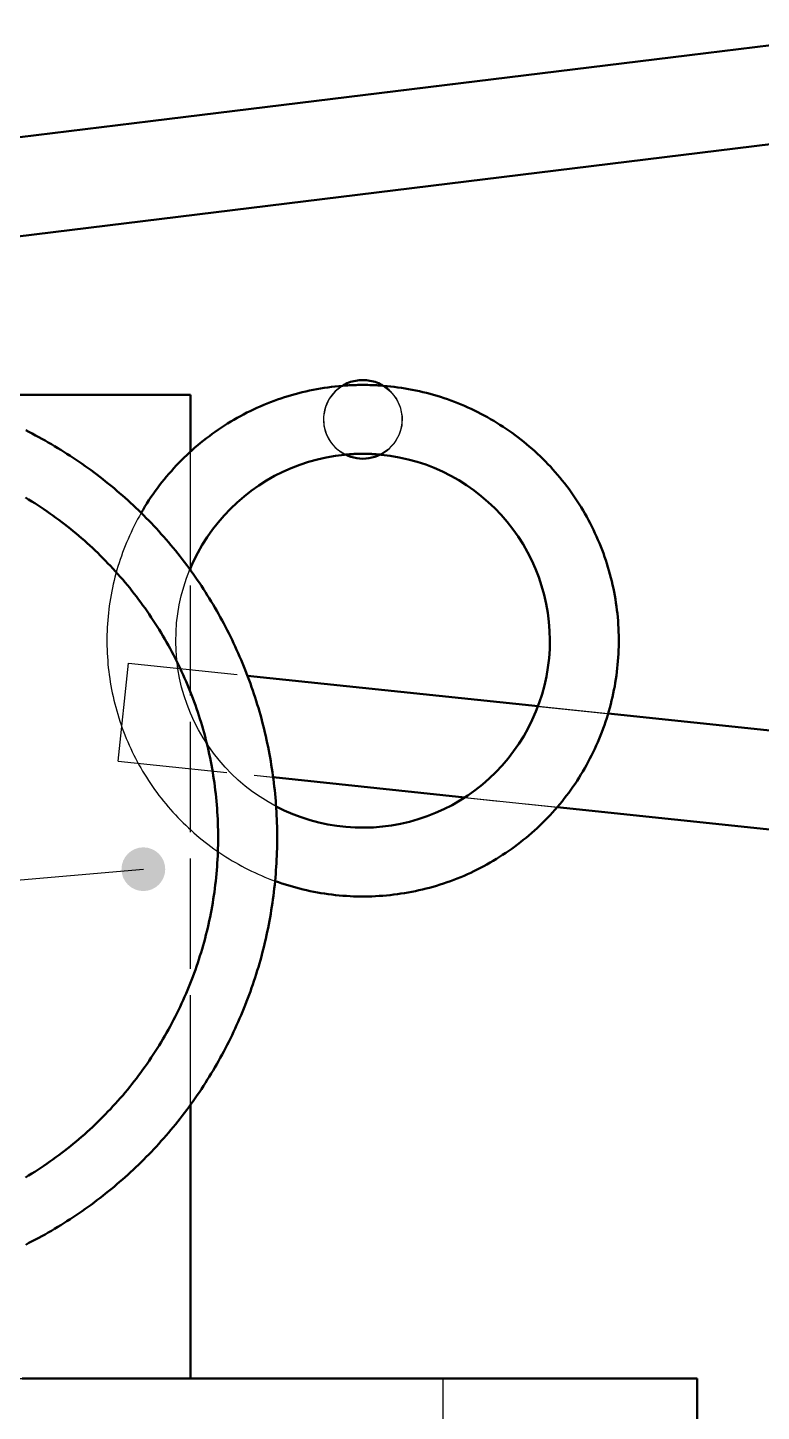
# Model space of a CAD drawing. Header units: millimetres. Extents: x 0 to 594, y 0 to 420.
# Drawn here: x 332.96 to 353.08, y 309.1 to 347.07 of the extents above; entities that cross this region are included whole.
import ezdxf

# ---------------------------------------------------------------- set-up
doc = ezdxf.new("R2010")
doc.units = ezdxf.units.MM
doc.linetypes.add('ISO02-TRAZOS', pattern=[3.75, 3, -0.75])
for name, color, linetype, lineweight in [('01-VISIBLE', 7, 'CONTINUOUS', 50), ('02-OCULTA', 4, 'ISO02-TRAZOS', 25), ('08-FINA', 5, 'CONTINUOUS', 25)]:
    doc.layers.add(name, color=color, linetype=linetype, lineweight=lineweight)

msp = doc.modelspace()

# ---------------------------------------------------------------- hatches: boundary and pattern name
at = {"layer": '08-FINA'}
h = msp.add_hatch(color=7, dxfattribs=at)
h.dxf.hatch_style = 1
edge = h.paths.add_edge_path()
edge.add_arc((336.134, 323.98), 0.6, 0, 360)

# ---------------------------------------------------------------- linework, layer by layer
at = {"layer": '01-VISIBLE'}
for points in [[(313.475, 341.705), (373.963, 349.132)], [(316.885, 339.403), (375.547, 346.606)], [(341.593, 337.248), (341.492, 337.239), (341.391, 337.229), (341.29, 337.217), (341.19, 337.204), (341.089, 337.189), (340.989, 337.173), (340.889, 337.155), (340.79, 337.136), (340.69, 337.116), (340.591, 337.094), (340.493, 337.071), (340.395, 337.046), (340.297, 337.02), (340.199, 336.992), (340.102, 336.963), (340.005, 336.933), (339.909, 336.901), (339.813, 336.868), (339.718, 336.834), (339.623, 336.798), (339.529, 336.761), (339.435, 336.722), (339.342, 336.682), (339.249, 336.641), (339.157, 336.598), (339.066, 336.554), (338.975, 336.509), (338.885, 336.463), (338.796, 336.415), (338.707, 336.366), (338.619, 336.315), (338.532, 336.263), (338.445, 336.211), (338.36, 336.156), (338.275, 336.101), (338.191, 336.044), (338.108, 335.987), (338.025, 335.927), (337.944, 335.867), (337.863, 335.806), (337.783, 335.743), (337.704, 335.68), (337.626, 335.615), (337.549, 335.549), (337.473, 335.482), (337.398, 335.414), (337.324, 335.345), (337.251, 335.274), (337.179, 335.203), (337.108, 335.131), (337.038, 335.057), (336.969, 334.983), (336.902, 334.907), (336.835, 334.831), (336.769, 334.754), (336.705, 334.676), (336.641, 334.597), (336.579, 334.516), (336.518, 334.436), (336.458, 334.354), (336.4, 334.271), (336.342, 334.188), (336.286, 334.103), (336.231, 334.018), (336.177, 333.932), (336.125, 333.845), (336.073, 333.758)], [(339.747, 323.656), (339.841, 323.622), (339.936, 323.59), (340.031, 323.559), (340.127, 323.529), (340.223, 323.501), (340.32, 323.474), (340.417, 323.449), (340.514, 323.424), (340.612, 323.402), (340.71, 323.38), (340.808, 323.36), (340.906, 323.342), (341.005, 323.325), (341.104, 323.309), (341.203, 323.295), (341.302, 323.282), (341.402, 323.271), (341.502, 323.261), (341.602, 323.252), (341.702, 323.245), (341.802, 323.239), (341.902, 323.235), (342.002, 323.232), (342.102, 323.23), (342.202, 323.23), (342.302, 323.232), (342.403, 323.235), (342.503, 323.239), (342.603, 323.245), (342.703, 323.252), (342.803, 323.26), (342.902, 323.27), (343.002, 323.282), (343.101, 323.294), (343.2, 323.309), (343.299, 323.324), (343.398, 323.341), (343.497, 323.36), (343.595, 323.38), (343.693, 323.401), (343.79, 323.423), (343.888, 323.448), (343.985, 323.473), (344.081, 323.5), (344.177, 323.528), (344.273, 323.558), (344.368, 323.588), (344.463, 323.621), (344.558, 323.654), (344.651, 323.689), (344.745, 323.726), (344.838, 323.763), (344.93, 323.802), (345.022, 323.843), (345.113, 323.884), (345.203, 323.927), (345.293, 323.971), (345.383, 324.017), (345.471, 324.063), (345.559, 324.111), (345.647, 324.161), (345.733, 324.211), (345.819, 324.263), (345.904, 324.316), (345.988, 324.37), (346.072, 324.425), (346.155, 324.482), (346.237, 324.539), (346.318, 324.598), (346.398, 324.658), (346.477, 324.719), (346.556, 324.782), (346.633, 324.845), (346.71, 324.909), (346.786, 324.975), (346.861, 325.042), (346.935, 325.109), (347.008, 325.178), (347.079, 325.248), (347.15, 325.319), (347.22, 325.391), (347.289, 325.463), (347.357, 325.537), (347.424, 325.612), (347.489, 325.688), (347.554, 325.764), (347.617, 325.842), (347.68, 325.92), (347.741, 325.999), (347.801, 326.08), (347.86, 326.161), (347.918, 326.243), (347.974, 326.325), (348.03, 326.409), (348.084, 326.493), (348.137, 326.578), (348.189, 326.664), (348.239, 326.75), (348.289, 326.837), (348.337, 326.925), (348.384, 327.014), (348.429, 327.103), (348.474, 327.193), (348.517, 327.284), (348.558, 327.375), (348.599, 327.466), (348.638, 327.559), (348.675, 327.652), (348.712, 327.745), (348.747, 327.839), (348.781, 327.933), (348.813, 328.028), (348.844, 328.123), (348.874, 328.219), (348.902, 328.315), (348.929, 328.412), (348.955, 328.508), (348.979, 328.606), (349.002, 328.703), (349.023, 328.801), (349.043, 328.899), (349.062, 328.998), (349.079, 329.097), (349.094, 329.195), (349.109, 329.295), (349.122, 329.394), (349.133, 329.494), (349.143, 329.593), (349.152, 329.693), (349.159, 329.793), (349.165, 329.893), (349.169, 329.993), (349.172, 330.093), (349.174, 330.194), (349.174, 330.294), (349.173, 330.394), (349.17, 330.494), (349.166, 330.594), (349.16, 330.694), (349.153, 330.794), (349.145, 330.894), (349.135, 330.994), (349.123, 331.093), (349.111, 331.193), (349.096, 331.292), (349.081, 331.391), (349.064, 331.49), (349.045, 331.588), (349.026, 331.686), (349.004, 331.784), (348.982, 331.882), (348.958, 331.979), (348.933, 332.076), (348.906, 332.173), (348.878, 332.269), (348.848, 332.365), (348.817, 332.46), (348.785, 332.555), (348.751, 332.649), (348.717, 332.743), (348.68, 332.837), (348.643, 332.929), (348.604, 333.022), (348.564, 333.114), (348.522, 333.205), (348.479, 333.295), (348.435, 333.385), (348.39, 333.475), (348.343, 333.563), (348.295, 333.651), (348.246, 333.739), (348.196, 333.825), (348.144, 333.911), (348.091, 333.996), (348.037, 334.081), (347.982, 334.164), (347.925, 334.247), (347.868, 334.329), (347.809, 334.41), (347.749, 334.49), (347.688, 334.57), (347.626, 334.648), (347.562, 334.726), (347.498, 334.803), (347.432, 334.879), (347.366, 334.953), (347.298, 335.027), (347.229, 335.1), (347.16, 335.172), (347.089, 335.243), (347.017, 335.313), (346.944, 335.382), (346.871, 335.45), (346.796, 335.517), (346.72, 335.582), (346.644, 335.647), (346.566, 335.71), (346.488, 335.773), (346.408, 335.834), (346.328, 335.894), (346.247, 335.953), (346.165, 336.011), (346.083, 336.068), (345.999, 336.123), (345.915, 336.178), (345.83, 336.231), (345.744, 336.283), (345.658, 336.333), (345.571, 336.383), (345.483, 336.431), (345.394, 336.478), (345.305, 336.523), (345.215, 336.568), (345.125, 336.611), (345.034, 336.652), (344.942, 336.693), (344.85, 336.732), (344.757, 336.77), (344.664, 336.806), (344.57, 336.841), (344.476, 336.875), (344.381, 336.908), (344.285, 336.939), (344.19, 336.969), (344.094, 336.997), (343.997, 337.024), (343.9, 337.05), (343.803, 337.074), (343.705, 337.097), (343.608, 337.118), (343.509, 337.138), (343.411, 337.157), (343.312, 337.174), (343.213, 337.19), (343.114, 337.204), (343.015, 337.217), (342.915, 337.229), (342.816, 337.239), (342.716, 337.248)], [(342.154, 337.405), (342.105, 337.404), (342.056, 337.401), (342.007, 337.395), (341.958, 337.387), (341.91, 337.377), (341.863, 337.365), (341.815, 337.351), (341.769, 337.334), (341.724, 337.316), (341.679, 337.295), (341.635, 337.272), (341.593, 337.248)], [(342.154, 337.27), (342.107, 337.27), (342.06, 337.27), (342.014, 337.269), (341.967, 337.268), (341.92, 337.266), (341.873, 337.265), (341.826, 337.263), (341.78, 337.26), (341.733, 337.258), (341.686, 337.255), (341.639, 337.251), (341.593, 337.248)], [(342.716, 337.248), (342.673, 337.272), (342.629, 337.295), (342.585, 337.316), (342.539, 337.334), (342.493, 337.351), (342.446, 337.365), (342.398, 337.377), (342.35, 337.387), (342.301, 337.395), (342.252, 337.401), (342.203, 337.404), (342.154, 337.405)], [(342.716, 337.248), (342.669, 337.251), (342.622, 337.255), (342.576, 337.258), (342.529, 337.26), (342.482, 337.263), (342.435, 337.265), (342.388, 337.266), (342.342, 337.268), (342.295, 337.269), (342.248, 337.27), (342.201, 337.27), (342.154, 337.27)], [(330.241, 337), (334.729, 337)], [(337.429, 337), (337.159, 337), (336.889, 337), (336.619, 337), (336.349, 337), (336.079, 337), (335.809, 337), (335.539, 337), (335.269, 337), (334.999, 337), (334.729, 337)], [(337.429, 335.442), (337.429, 337)], [(332.908, 313.676), (332.997, 313.722), (333.086, 313.768), (333.175, 313.814), (333.263, 313.862), (333.351, 313.91), (333.438, 313.959), (333.525, 314.008), (333.612, 314.058), (333.698, 314.109), (333.784, 314.161), (333.87, 314.213), (333.955, 314.266), (334.039, 314.32), (334.123, 314.374), (334.207, 314.429), (334.29, 314.485), (334.373, 314.541), (334.456, 314.598), (334.538, 314.656), (334.619, 314.714), (334.7, 314.773), (334.781, 314.832), (334.861, 314.893), (334.94, 314.954), (335.019, 315.015), (335.098, 315.077), (335.176, 315.14), (335.253, 315.203), (335.33, 315.267), (335.407, 315.332), (335.483, 315.397), (335.559, 315.463), (335.633, 315.53), (335.708, 315.597), (335.782, 315.664), (335.855, 315.733), (335.928, 315.801), (336, 315.871), (336.072, 315.941), (336.143, 316.011), (336.214, 316.082), (336.284, 316.154), (336.353, 316.226), (336.422, 316.299), (336.49, 316.373), (336.558, 316.446), (336.625, 316.521), (336.691, 316.596), (336.757, 316.671), (336.822, 316.747), (336.887, 316.824), (336.951, 316.901), (337.014, 316.978), (337.077, 317.057), (337.139, 317.135), (337.201, 317.214), (337.262, 317.294), (337.322, 317.374), (337.381, 317.454), (337.44, 317.535), (337.499, 317.617), (337.556, 317.699), (337.613, 317.781), (337.67, 317.864), (337.725, 317.947), (337.78, 318.031), (337.835, 318.115), (337.888, 318.2), (337.941, 318.285), (337.993, 318.37), (338.045, 318.456), (338.096, 318.542), (338.146, 318.629), (338.196, 318.716), (338.244, 318.804), (338.293, 318.892), (338.34, 318.98), (338.387, 319.068), (338.433, 319.157), (338.478, 319.247), (338.522, 319.337), (338.566, 319.427), (338.609, 319.517), (338.652, 319.608), (338.693, 319.699), (338.734, 319.79), (338.775, 319.882), (338.814, 319.974), (338.853, 320.067), (338.891, 320.159), (338.928, 320.252), (338.964, 320.346), (339, 320.439), (339.035, 320.533), (339.069, 320.627), (339.103, 320.722), (339.135, 320.816), (339.167, 320.911), (339.199, 321.007), (339.229, 321.102), (339.259, 321.198), (339.288, 321.294), (339.316, 321.39), (339.343, 321.486), (339.37, 321.583), (339.395, 321.679), (339.42, 321.776), (339.445, 321.874), (339.468, 321.971), (339.491, 322.069), (339.513, 322.166), (339.534, 322.264), (339.554, 322.362), (339.574, 322.461), (339.592, 322.559), (339.61, 322.658), (339.628, 322.756), (339.644, 322.855), (339.66, 322.954), (339.674, 323.053), (339.688, 323.152), (339.702, 323.252), (339.714, 323.351), (339.726, 323.451), (339.736, 323.55), (339.746, 323.65), (339.756, 323.75), (339.764, 323.849), (339.772, 323.949), (339.778, 324.049), (339.785, 324.149), (339.79, 324.249), (339.794, 324.349), (339.798, 324.45), (339.801, 324.55), (339.803, 324.65), (339.804, 324.75), (339.804, 324.85), (339.804, 324.95), (339.803, 325.051), (339.801, 325.151), (339.798, 325.251), (339.794, 325.351), (339.79, 325.451), (339.785, 325.551), (339.778, 325.651), (339.772, 325.751), (339.764, 325.851), (339.756, 325.951), (339.746, 326.05), (339.736, 326.15), (339.726, 326.25), (339.714, 326.349), (339.702, 326.449), (339.688, 326.548), (339.674, 326.647), (339.66, 326.746), (339.644, 326.845), (339.628, 326.944), (339.61, 327.043), (339.592, 327.141), (339.574, 327.24), (339.554, 327.338), (339.534, 327.436), (339.513, 327.534), (339.491, 327.632), (339.468, 327.729), (339.445, 327.827), (339.42, 327.924), (339.395, 328.021), (339.37, 328.118), (339.343, 328.214), (339.316, 328.311), (339.288, 328.407), (339.259, 328.503), (339.229, 328.598), (339.199, 328.694), (339.167, 328.789), (339.135, 328.884), (339.103, 328.979), (339.069, 329.073), (339.035, 329.167), (339, 329.261), (338.964, 329.355), (338.928, 329.448), (338.891, 329.541), (338.853, 329.634), (338.814, 329.726), (338.775, 329.818), (338.734, 329.91), (338.693, 330.001), (338.652, 330.093), (338.609, 330.183), (338.566, 330.274), (338.522, 330.364), (338.478, 330.454), (338.433, 330.543), (338.387, 330.632), (338.34, 330.721), (338.293, 330.809), (338.244, 330.897), (338.196, 330.984), (338.146, 331.071), (338.096, 331.158), (338.045, 331.244), (337.993, 331.33), (337.941, 331.416), (337.888, 331.501), (337.835, 331.585), (337.78, 331.669), (337.725, 331.753), (337.67, 331.836), (337.613, 331.919), (337.556, 332.002), (337.499, 332.084), (337.44, 332.165), (337.381, 332.246), (337.322, 332.327), (337.262, 332.407), (337.201, 332.486), (337.139, 332.565), (337.077, 332.644), (337.014, 332.722), (336.951, 332.799), (336.887, 332.876), (336.822, 332.953), (336.757, 333.029), (336.691, 333.105), (336.625, 333.179), (336.558, 333.254), (336.49, 333.328), (336.422, 333.401), (336.353, 333.474), (336.284, 333.546), (336.214, 333.618), (336.143, 333.689), (336.072, 333.76), (336, 333.83), (335.928, 333.899), (335.855, 333.968), (335.782, 334.036), (335.708, 334.104), (335.633, 334.171), (335.559, 334.237), (335.483, 334.303), (335.407, 334.368), (335.33, 334.433), (335.253, 334.497), (335.176, 334.56), (335.098, 334.623), (335.019, 334.685), (334.94, 334.747), (334.861, 334.808), (334.781, 334.868), (334.7, 334.927), (334.619, 334.986), (334.538, 335.045), (334.456, 335.102), (334.373, 335.159), (334.29, 335.216), (334.207, 335.271), (334.123, 335.326), (334.039, 335.381), (333.955, 335.434), (333.87, 335.487), (333.784, 335.539), (333.698, 335.591), (333.612, 335.642), (333.525, 335.692), (333.438, 335.742), (333.351, 335.79), (333.263, 335.839), (333.175, 335.886), (333.086, 335.933), (332.997, 335.979), (332.908, 336.024)], [(337.411, 332.205), (337.513, 332.436), (337.626, 332.661), (337.75, 332.881), (337.885, 333.094), (338.03, 333.3), (338.184, 333.499), (338.349, 333.691), (338.523, 333.873), (338.705, 334.048), (338.896, 334.212), (339.094, 334.368), (339.3, 334.513), (339.513, 334.648), (339.733, 334.773), (339.958, 334.886), (340.188, 334.989), (340.423, 335.079), (340.663, 335.159), (340.906, 335.226), (341.152, 335.281), (341.4, 335.324), (341.651, 335.355), (341.902, 335.374), (342.154, 335.38)], [(342.154, 335.38), (342.405, 335.374), (342.656, 335.356), (342.905, 335.325), (343.153, 335.282), (343.398, 335.227), (343.64, 335.16), (343.878, 335.082), (344.113, 334.991), (344.343, 334.89), (344.567, 334.777), (344.786, 334.654), (344.998, 334.52), (345.204, 334.375), (345.402, 334.221), (345.593, 334.057), (345.775, 333.884), (345.948, 333.703), (346.113, 333.513), (346.268, 333.315), (346.413, 333.11), (346.548, 332.898), (346.672, 332.68), (346.786, 332.456), (346.888, 332.227), (346.979, 331.992), (347.059, 331.754), (347.126, 331.512), (347.182, 331.267), (347.226, 331.02), (347.258, 330.771), (347.277, 330.52), (347.284, 330.269), (347.279, 330.018), (347.261, 329.768), (347.232, 329.518), (347.19, 329.27), (347.136, 329.025), (347.07, 328.783), (346.992, 328.544), (346.903, 328.309), (346.802, 328.079), (346.69, 327.854), (346.567, 327.635), (346.434, 327.422), (346.291, 327.216), (346.137, 327.017), (345.974, 326.826), (345.802, 326.643), (345.621, 326.469), (345.432, 326.304), (345.234, 326.148), (345.03, 326.002), (344.819, 325.866), (344.601, 325.741), (344.377, 325.627), (344.148, 325.524), (343.914, 325.432), (343.676, 325.351), (343.435, 325.283), (343.19, 325.226), (342.943, 325.181), (342.694, 325.149), (342.443, 325.128), (342.192, 325.12), (341.941, 325.125), (341.69, 325.141), (341.441, 325.17), (341.193, 325.211), (340.948, 325.264), (340.705, 325.329), (340.466, 325.406), (340.231, 325.494), (340, 325.594), (339.775, 325.705)], [(342.154, 335.38), (342.114, 335.38), (342.074, 335.38), (342.034, 335.379), (341.994, 335.378), (341.954, 335.376), (341.914, 335.375), (341.874, 335.373), (341.834, 335.37), (341.794, 335.368), (341.754, 335.365), (341.714, 335.361), (341.674, 335.358)], [(341.674, 335.358), (341.75, 335.324), (341.828, 335.296), (341.908, 335.274), (341.989, 335.258), (342.071, 335.248), (342.154, 335.245), (342.237, 335.248), (342.319, 335.258), (342.401, 335.274), (342.481, 335.296), (342.559, 335.324), (342.634, 335.358)], [(342.634, 335.358), (342.594, 335.361), (342.554, 335.365), (342.514, 335.368), (342.474, 335.37), (342.434, 335.373), (342.394, 335.375), (342.354, 335.376), (342.314, 335.378), (342.274, 335.379), (342.234, 335.38), (342.194, 335.38), (342.154, 335.38)], [(338.184, 324.85), (338.184, 324.95), (338.182, 325.05), (338.18, 325.15), (338.177, 325.25), (338.173, 325.35), (338.168, 325.45), (338.162, 325.55), (338.155, 325.65), (338.147, 325.75), (338.138, 325.85), (338.129, 325.949), (338.118, 326.049), (338.106, 326.148), (338.094, 326.248), (338.081, 326.347), (338.067, 326.446), (338.051, 326.545), (338.035, 326.644), (338.018, 326.742), (338.001, 326.841), (337.982, 326.939), (337.962, 327.037), (337.942, 327.135), (337.92, 327.233), (337.898, 327.33), (337.874, 327.428), (337.85, 327.525), (337.825, 327.622), (337.799, 327.718), (337.772, 327.815), (337.745, 327.911), (337.716, 328.007), (337.687, 328.103), (337.656, 328.198), (337.625, 328.293), (337.593, 328.388), (337.56, 328.482), (337.526, 328.577), (337.491, 328.67), (337.456, 328.764), (337.419, 328.857), (337.382, 328.95), (337.344, 329.043), (337.305, 329.135), (337.265, 329.227), (337.224, 329.318), (337.183, 329.409), (337.141, 329.5), (337.097, 329.59), (337.053, 329.68), (337.009, 329.77), (336.963, 329.859), (336.916, 329.947), (336.869, 330.035), (336.821, 330.123), (336.772, 330.211), (336.722, 330.297), (336.672, 330.384), (336.621, 330.47), (336.568, 330.555), (336.516, 330.64), (336.462, 330.725), (336.407, 330.809), (336.352, 330.892), (336.296, 330.975), (336.24, 331.058), (336.182, 331.14), (336.124, 331.221), (336.065, 331.302), (336.005, 331.382), (335.945, 331.462), (335.884, 331.541), (335.822, 331.62), (335.759, 331.698), (335.696, 331.775), (335.632, 331.852), (335.567, 331.929), (335.501, 332.004), (335.435, 332.079), (335.368, 332.154), (335.301, 332.228), (335.233, 332.301), (335.164, 332.374), (335.094, 332.446), (335.024, 332.517), (334.953, 332.588), (334.882, 332.658), (334.809, 332.727), (334.737, 332.796), (334.663, 332.864), (334.589, 332.931), (334.515, 332.998), (334.439, 333.064), (334.363, 333.129), (334.287, 333.194), (334.21, 333.258), (334.132, 333.321), (334.054, 333.383), (333.975, 333.445), (333.896, 333.506), (333.816, 333.566), (333.736, 333.626), (333.655, 333.685), (333.573, 333.743), (333.491, 333.8), (333.408, 333.856), (333.325, 333.912), (333.242, 333.967), (333.158, 334.021), (333.073, 334.075), (332.988, 334.128), (332.902, 334.179)], [(337.429, 332.181), (337.429, 332.248)], [(338.989, 329.291), (346.959, 328.453)], [(348.884, 328.251), (379.258, 325.059)], [(339.695, 326.502), (344.951, 325.95)], [(347.486, 325.683), (378.975, 322.373)], [(332.902, 315.521), (332.988, 315.573), (333.073, 315.625), (333.158, 315.679), (333.242, 315.733), (333.325, 315.788), (333.408, 315.844), (333.491, 315.9), (333.573, 315.958), (333.655, 316.016), (333.736, 316.075), (333.816, 316.134), (333.896, 316.194), (333.975, 316.255), (334.054, 316.317), (334.132, 316.38), (334.21, 316.443), (334.287, 316.507), (334.363, 316.571), (334.439, 316.637), (334.515, 316.703), (334.589, 316.769), (334.663, 316.837), (334.737, 316.905), (334.809, 316.973), (334.882, 317.043), (334.953, 317.113), (335.024, 317.183), (335.094, 317.255), (335.164, 317.327), (335.233, 317.399), (335.301, 317.473), (335.368, 317.547), (335.435, 317.621), (335.501, 317.696), (335.567, 317.772), (335.632, 317.848), (335.696, 317.925), (335.759, 318.003), (335.822, 318.081), (335.884, 318.159), (335.945, 318.238), (336.005, 318.318), (336.065, 318.399), (336.124, 318.479), (336.182, 318.561), (336.24, 318.643), (336.296, 318.725), (336.352, 318.808), (336.407, 318.892), (336.462, 318.976), (336.516, 319.06), (336.568, 319.145), (336.621, 319.231), (336.672, 319.317), (336.722, 319.403), (336.772, 319.49), (336.821, 319.577), (336.869, 319.665), (336.916, 319.753), (336.963, 319.842), (337.009, 319.931), (337.053, 320.02), (337.097, 320.11), (337.141, 320.2), (337.183, 320.291), (337.224, 320.382), (337.265, 320.474), (337.305, 320.566), (337.344, 320.658), (337.382, 320.75), (337.419, 320.843), (337.456, 320.936), (337.491, 321.03), (337.526, 321.124), (337.56, 321.218), (337.593, 321.312), (337.625, 321.407), (337.656, 321.502), (337.687, 321.598), (337.716, 321.693), (337.745, 321.789), (337.772, 321.885), (337.799, 321.982), (337.825, 322.079), (337.85, 322.175), (337.874, 322.273), (337.898, 322.37), (337.92, 322.467), (337.942, 322.565), (337.962, 322.663), (337.982, 322.761), (338.001, 322.86), (338.018, 322.958), (338.035, 323.057), (338.051, 323.156), (338.067, 323.255), (338.081, 323.354), (338.094, 323.453), (338.106, 323.552), (338.118, 323.652), (338.129, 323.751), (338.138, 323.851), (338.147, 323.95), (338.155, 324.05), (338.162, 324.15), (338.168, 324.25), (338.173, 324.35), (338.177, 324.45), (338.18, 324.55), (338.182, 324.65), (338.184, 324.75), (338.184, 324.85)], [(337.429, 310), (337.429, 317.52)], [(332.81, 310), (333.06, 310), (333.31, 310), (333.561, 310), (333.811, 310), (334.061, 310), (334.311, 310), (334.562, 310), (334.812, 310), (335.062, 310), (335.312, 310), (335.563, 310), (335.813, 310), (336.063, 310), (336.314, 310), (336.564, 310), (336.814, 310), (337.064, 310), (337.315, 310), (337.565, 310), (337.815, 310), (338.065, 310), (338.316, 310), (338.566, 310), (338.816, 310), (339.066, 310), (339.317, 310), (339.567, 310), (339.817, 310), (340.067, 310), (340.318, 310), (340.568, 310), (340.818, 310), (341.068, 310), (341.319, 310), (341.569, 310), (341.819, 310), (342.07, 310), (342.32, 310), (342.57, 310), (342.82, 310), (343.071, 310), (343.321, 310), (343.571, 310), (343.821, 310), (344.072, 310), (344.322, 310), (344.572, 310), (344.822, 310), (345.073, 310), (345.323, 310), (345.573, 310), (345.823, 310), (346.074, 310), (346.324, 310), (346.574, 310), (346.824, 310), (347.075, 310), (347.325, 310), (347.575, 310), (347.826, 310), (348.076, 310), (348.326, 310), (348.576, 310), (348.827, 310), (349.077, 310), (349.327, 310), (349.577, 310), (349.828, 310), (350.078, 310), (350.328, 310), (350.578, 310), (350.829, 310), (351.079, 310), (351.329, 310)], [(351.329, 303.25), (351.329, 310)]]:
    msp.add_lwpolyline(points, dxfattribs=at)
at = {"layer": '02-OCULTA'}
for points in [[(313.475, 341.705), (373.963, 349.132)], [(313.804, 339.025), (375.547, 346.606)], [(343.234, 336.325), (343.229, 336.426), (343.215, 336.527), (343.192, 336.625), (343.159, 336.721), (343.118, 336.813), (343.068, 336.901), (343.01, 336.984), (342.944, 337.062), (342.872, 337.132), (342.793, 337.196), (342.709, 337.252), (342.619, 337.3), (342.526, 337.339), (342.43, 337.369), (342.331, 337.391), (342.23, 337.402), (342.129, 337.405), (342.028, 337.398), (341.928, 337.381), (341.83, 337.355), (341.735, 337.321), (341.644, 337.277), (341.557, 337.225), (341.475, 337.165), (341.399, 337.098), (341.33, 337.024), (341.269, 336.943), (341.215, 336.858), (341.169, 336.768), (341.132, 336.673), (341.104, 336.576), (341.085, 336.477), (341.075, 336.376), (341.075, 336.275), (341.085, 336.174), (341.104, 336.074), (341.132, 335.977), (341.169, 335.883), (341.215, 335.792), (341.269, 335.707), (341.33, 335.627), (341.399, 335.553), (341.475, 335.485), (341.557, 335.425), (341.644, 335.373), (341.735, 335.33), (341.83, 335.295), (341.928, 335.269), (342.028, 335.253), (342.129, 335.245), (342.23, 335.248), (342.331, 335.26), (342.43, 335.281), (342.526, 335.311), (342.619, 335.351), (342.709, 335.398), (342.793, 335.454), (342.872, 335.518), (342.944, 335.589), (343.01, 335.666), (343.068, 335.749), (343.118, 335.837), (343.159, 335.929), (343.192, 336.025), (343.215, 336.124), (343.229, 336.224), (343.234, 336.325)], [(341.593, 337.248), (341.392, 337.09), (341.233, 336.889), (341.126, 336.657), (341.077, 336.407), (341.088, 336.151), (341.159, 335.906), (341.285, 335.684), (341.46, 335.497), (341.674, 335.358)], [(342.716, 337.248), (342.917, 337.09), (343.075, 336.889), (343.182, 336.657), (343.231, 336.407), (343.22, 336.151), (343.149, 335.906), (343.023, 335.684), (342.848, 335.497), (342.634, 335.358)], [(319.879, 337), (334.729, 337)], [(337.429, 337), (337.159, 337), (336.889, 337), (336.619, 337), (336.349, 337), (336.079, 337), (335.809, 337), (335.539, 337), (335.269, 337), (334.999, 337), (334.729, 337)], [(337.429, 310), (337.429, 337)], [(339.804, 324.85), (339.804, 324.95), (339.803, 325.05), (339.801, 325.15), (339.798, 325.25), (339.794, 325.35), (339.79, 325.45), (339.785, 325.55), (339.779, 325.65), (339.772, 325.75), (339.764, 325.85), (339.756, 325.949), (339.747, 326.049), (339.737, 326.148), (339.726, 326.248), (339.714, 326.347), (339.702, 326.447), (339.689, 326.546), (339.675, 326.645), (339.66, 326.744), (339.644, 326.843), (339.628, 326.941), (339.611, 327.04), (339.593, 327.138), (339.574, 327.237), (339.555, 327.335), (339.534, 327.433), (339.513, 327.531), (339.492, 327.628), (339.469, 327.726), (339.446, 327.823), (339.421, 327.92), (339.396, 328.017), (339.371, 328.114), (339.344, 328.21), (339.317, 328.306), (339.289, 328.402), (339.26, 328.498), (339.23, 328.594), (339.2, 328.689), (339.169, 328.784), (339.137, 328.879), (339.104, 328.974), (339.071, 329.068), (339.037, 329.162), (339.002, 329.256), (338.966, 329.349), (338.93, 329.442), (338.893, 329.535), (338.855, 329.628), (338.816, 329.72), (338.777, 329.812), (338.737, 329.904), (338.696, 329.995), (338.655, 330.086), (338.612, 330.177), (338.569, 330.267), (338.526, 330.357), (338.481, 330.447), (338.436, 330.536), (338.39, 330.625), (338.344, 330.714), (338.296, 330.802), (338.248, 330.89), (338.2, 330.977), (338.15, 331.064), (338.1, 331.151), (338.049, 331.237), (337.998, 331.323), (337.946, 331.408), (337.893, 331.493), (337.839, 331.578), (337.785, 331.662), (337.73, 331.745), (337.675, 331.829), (337.619, 331.911), (337.562, 331.994), (337.504, 332.076), (337.446, 332.157), (337.387, 332.238), (337.328, 332.318), (337.268, 332.398), (337.207, 332.478), (337.146, 332.557), (337.084, 332.635), (337.021, 332.713), (336.958, 332.791), (336.894, 332.868), (336.83, 332.944), (336.764, 333.02), (336.699, 333.096), (336.632, 333.171), (336.566, 333.245), (336.498, 333.319), (336.43, 333.392), (336.361, 333.465), (336.292, 333.537), (336.222, 333.609), (336.152, 333.68), (336.081, 333.751), (336.009, 333.821), (335.937, 333.89), (335.865, 333.959), (335.791, 334.027), (335.718, 334.095), (335.643, 334.162), (335.569, 334.228), (335.493, 334.294), (335.418, 334.359), (335.341, 334.424), (335.264, 334.488), (335.187, 334.551), (335.109, 334.614), (335.031, 334.676), (334.952, 334.738), (334.872, 334.799), (334.792, 334.859), (334.712, 334.919), (334.631, 334.978), (334.55, 335.036), (334.468, 335.094), (334.386, 335.151), (334.303, 335.207), (334.22, 335.263), (334.137, 335.318), (334.053, 335.372), (333.968, 335.426), (333.883, 335.479), (333.798, 335.531), (333.712, 335.583), (333.626, 335.634), (333.54, 335.684), (333.453, 335.733), (333.366, 335.782), (333.278, 335.83), (333.19, 335.878), (333.101, 335.925), (333.012, 335.971), (332.923, 336.016)], [(337.429, 332.248), (337.429, 335.442)], [(336.073, 333.758), (336.024, 333.671), (335.976, 333.583), (335.929, 333.494), (335.883, 333.405), (335.838, 333.315), (335.795, 333.224), (335.753, 333.133), (335.713, 333.041), (335.674, 332.949), (335.636, 332.856), (335.599, 332.762), (335.564, 332.669), (335.53, 332.574), (335.497, 332.479), (335.466, 332.384), (335.436, 332.288), (335.408, 332.192), (335.381, 332.095), (335.355, 331.998), (335.331, 331.901), (335.308, 331.803), (335.287, 331.705), (335.266, 331.607), (335.248, 331.508), (335.231, 331.409), (335.215, 331.31), (335.2, 331.211), (335.187, 331.111), (335.176, 331.012), (335.165, 330.912), (335.157, 330.812), (335.149, 330.712), (335.143, 330.612), (335.139, 330.511), (335.136, 330.411), (335.134, 330.311), (335.134, 330.21), (335.136, 330.11), (335.138, 330.01), (335.142, 329.909), (335.148, 329.809), (335.155, 329.709), (335.164, 329.609), (335.173, 329.509), (335.185, 329.409), (335.197, 329.31), (335.212, 329.211), (335.227, 329.111), (335.244, 329.013), (335.263, 328.914), (335.282, 328.816), (335.304, 328.717), (335.326, 328.62), (335.35, 328.522), (335.376, 328.425), (335.402, 328.328), (335.43, 328.232), (335.46, 328.136), (335.491, 328.041), (335.523, 327.946), (335.557, 327.851), (335.592, 327.757), (335.628, 327.664), (335.666, 327.57), (335.705, 327.478), (335.745, 327.386), (335.787, 327.295), (335.829, 327.204), (335.874, 327.114), (335.919, 327.024), (335.966, 326.936), (336.014, 326.848), (336.063, 326.76), (336.114, 326.673), (336.165, 326.587), (336.218, 326.502), (336.273, 326.418), (336.328, 326.334), (336.385, 326.251), (336.442, 326.169), (336.501, 326.088), (336.561, 326.007), (336.623, 325.928), (336.685, 325.849), (336.748, 325.772), (336.813, 325.695), (336.879, 325.619), (336.945, 325.544), (337.013, 325.47), (337.082, 325.397), (337.152, 325.325), (337.223, 325.254), (337.295, 325.184), (337.368, 325.115), (337.442, 325.047), (337.516, 324.98), (337.592, 324.915), (337.669, 324.85), (337.747, 324.786), (337.825, 324.724), (337.905, 324.663), (337.985, 324.602), (338.066, 324.543), (338.148, 324.485), (338.231, 324.429), (338.314, 324.373), (338.399, 324.319), (338.484, 324.266), (338.57, 324.214), (338.657, 324.163), (338.744, 324.114), (338.832, 324.066), (338.921, 324.019), (339.01, 323.974), (339.1, 323.929), (339.191, 323.886), (339.282, 323.845), (339.374, 323.804), (339.466, 323.765), (339.559, 323.727), (339.653, 323.691), (339.747, 323.656)], [(339.775, 325.705), (339.554, 325.828), (339.339, 325.962), (339.131, 326.106), (338.93, 326.26), (338.737, 326.424), (338.553, 326.597), (338.377, 326.779), (338.211, 326.969), (338.054, 327.167), (337.907, 327.373), (337.77, 327.586), (337.644, 327.805), (337.529, 328.031), (337.425, 328.261), (337.333, 328.497), (337.252, 328.737), (337.184, 328.98), (337.127, 329.227), (337.083, 329.476), (337.051, 329.727), (337.031, 329.979), (337.024, 330.232), (337.03, 330.485), (337.047, 330.737), (337.078, 330.988), (337.12, 331.238), (337.175, 331.485), (337.242, 331.729), (337.321, 331.969), (337.411, 332.205)], [(337.429, 317.52), (337.429, 332.181)], [(335.44, 326.949), (335.722, 329.634)], [(335.44, 326.949), (335.722, 329.634)], [(335.722, 329.634), (338.989, 329.291)], [(335.722, 329.634), (379.258, 325.059)], [(346.959, 328.453), (348.884, 328.251)], [(335.44, 326.949), (339.695, 326.502)], [(335.44, 326.949), (378.975, 322.373)], [(344.951, 325.95), (347.486, 325.683)], [(332.923, 313.684), (333.012, 313.73), (333.101, 313.776), (333.19, 313.822), (333.278, 313.87), (333.366, 313.918), (333.453, 313.967), (333.54, 314.017), (333.626, 314.067), (333.712, 314.118), (333.798, 314.169), (333.883, 314.222), (333.968, 314.275), (334.053, 314.328), (334.137, 314.383), (334.22, 314.438), (334.303, 314.493), (334.386, 314.55), (334.468, 314.607), (334.55, 314.664), (334.631, 314.723), (334.712, 314.782), (334.792, 314.841), (334.872, 314.902), (334.952, 314.963), (335.031, 315.024), (335.109, 315.086), (335.187, 315.149), (335.264, 315.212), (335.341, 315.276), (335.418, 315.341), (335.493, 315.406), (335.569, 315.472), (335.643, 315.539), (335.718, 315.606), (335.791, 315.673), (335.865, 315.741), (335.937, 315.81), (336.009, 315.88), (336.081, 315.95), (336.152, 316.02), (336.222, 316.091), (336.292, 316.163), (336.361, 316.235), (336.43, 316.308), (336.498, 316.381), (336.566, 316.455), (336.632, 316.529), (336.699, 316.604), (336.764, 316.68), (336.83, 316.756), (336.894, 316.832), (336.958, 316.909), (337.021, 316.987), (337.084, 317.065), (337.146, 317.143), (337.207, 317.222), (337.268, 317.302), (337.328, 317.382), (337.387, 317.462), (337.446, 317.543), (337.504, 317.625), (337.562, 317.707), (337.619, 317.789), (337.675, 317.872), (337.73, 317.955), (337.785, 318.039), (337.839, 318.123), (337.893, 318.207), (337.946, 318.292), (337.998, 318.378), (338.049, 318.463), (338.1, 318.55), (338.15, 318.636), (338.2, 318.723), (338.248, 318.811), (338.296, 318.899), (338.344, 318.987), (338.39, 319.075), (338.436, 319.164), (338.481, 319.253), (338.526, 319.343), (338.569, 319.433), (338.612, 319.523), (338.655, 319.614), (338.696, 319.705), (338.737, 319.796), (338.777, 319.888), (338.816, 319.98), (338.855, 320.072), (338.893, 320.165), (338.93, 320.258), (338.966, 320.351), (339.002, 320.445), (339.037, 320.538), (339.071, 320.632), (339.104, 320.727), (339.137, 320.821), (339.169, 320.916), (339.2, 321.011), (339.23, 321.107), (339.26, 321.202), (339.289, 321.298), (339.317, 321.394), (339.344, 321.49), (339.371, 321.587), (339.396, 321.683), (339.421, 321.78), (339.446, 321.877), (339.469, 321.975), (339.492, 322.072), (339.513, 322.17), (339.534, 322.268), (339.555, 322.366), (339.574, 322.464), (339.593, 322.562), (339.611, 322.66), (339.628, 322.759), (339.644, 322.858), (339.66, 322.957), (339.675, 323.055), (339.689, 323.155), (339.702, 323.254), (339.714, 323.353), (339.726, 323.452), (339.737, 323.552), (339.747, 323.651), (339.756, 323.751), (339.764, 323.851), (339.772, 323.95), (339.779, 324.05), (339.785, 324.15), (339.79, 324.25), (339.794, 324.35), (339.798, 324.45), (339.801, 324.55), (339.803, 324.65), (339.804, 324.75), (339.804, 324.85)], [(319.879, 310), (334.729, 310)], [(319.879, 310), (334.729, 310)], [(351.329, 310), (351.079, 310), (350.829, 310), (350.578, 310), (350.328, 310), (350.078, 310), (349.828, 310), (349.577, 310), (349.327, 310), (349.077, 310), (348.827, 310), (348.576, 310), (348.326, 310), (348.076, 310), (347.826, 310), (347.575, 310), (347.325, 310), (347.075, 310), (346.824, 310), (346.574, 310), (346.324, 310), (346.074, 310), (345.823, 310), (345.573, 310), (345.323, 310), (345.073, 310), (344.822, 310), (344.572, 310), (344.322, 310), (344.072, 310), (343.821, 310), (343.571, 310), (343.321, 310), (343.071, 310), (342.82, 310), (342.57, 310), (342.32, 310), (342.07, 310), (341.819, 310), (341.569, 310), (341.319, 310), (341.068, 310), (340.818, 310), (340.568, 310), (340.318, 310), (340.067, 310), (339.817, 310), (339.567, 310), (339.317, 310), (339.066, 310), (338.816, 310), (338.566, 310), (338.316, 310), (338.065, 310), (337.815, 310), (337.565, 310), (337.315, 310), (337.064, 310), (336.814, 310), (336.564, 310), (336.314, 310), (336.063, 310), (335.813, 310), (335.563, 310), (335.312, 310), (335.062, 310), (334.812, 310), (334.562, 310), (334.311, 310), (334.061, 310), (333.811, 310), (333.561, 310), (333.31, 310), (333.06, 310), (332.81, 310)], [(344.354, 310), (344.103, 310), (343.853, 310), (343.602, 310), (343.351, 310), (343.1, 310), (342.85, 310), (342.599, 310), (342.348, 310), (342.098, 310), (341.847, 310), (341.596, 310), (341.345, 310), (341.095, 310), (340.844, 310), (340.593, 310), (340.342, 310), (340.092, 310), (339.841, 310), (339.59, 310), (339.339, 310), (339.089, 310), (338.838, 310), (338.587, 310), (338.337, 310), (338.086, 310), (337.835, 310), (337.584, 310), (337.334, 310), (337.083, 310), (336.832, 310), (336.581, 310), (336.331, 310), (336.08, 310), (335.829, 310), (335.578, 310), (335.328, 310), (335.077, 310), (334.826, 310), (334.575, 310), (334.325, 310), (334.074, 310), (333.823, 310), (333.573, 310), (333.322, 310), (333.071, 310), (332.82, 310)], [(332.82, 310), (333.071, 310), (333.322, 310), (333.573, 310), (333.823, 310), (334.074, 310), (334.325, 310), (334.575, 310), (334.826, 310), (335.077, 310), (335.328, 310), (335.578, 310), (335.829, 310), (336.08, 310), (336.331, 310), (336.581, 310), (336.832, 310), (337.083, 310), (337.334, 310), (337.584, 310), (337.835, 310), (338.086, 310), (338.337, 310), (338.587, 310), (338.838, 310), (339.089, 310), (339.339, 310), (339.59, 310), (339.841, 310), (340.092, 310), (340.342, 310), (340.593, 310), (340.844, 310), (341.095, 310), (341.345, 310), (341.596, 310), (341.847, 310), (342.098, 310), (342.348, 310), (342.599, 310), (342.85, 310), (343.1, 310), (343.351, 310), (343.602, 310), (343.853, 310), (344.103, 310), (344.354, 310)], [(337.429, 310), (337.159, 310), (336.889, 310), (336.619, 310), (336.349, 310), (336.079, 310), (335.809, 310), (335.539, 310), (335.269, 310), (334.999, 310), (334.729, 310)], [(337.429, 310), (337.159, 310), (336.889, 310), (336.619, 310), (336.349, 310), (336.079, 310), (335.809, 310), (335.539, 310), (335.269, 310), (334.999, 310), (334.729, 310)], [(344.354, 303.25), (344.354, 310)]]:
    msp.add_lwpolyline(points, dxfattribs=at)
at = {"layer": '08-FINA'}
msp.add_line((297.389, 320.587), (336.134, 323.98), dxfattribs=at)
msp.add_circle((340.667, 326.5), 40.263, dxfattribs=at)

doc.saveas('drawing.dxf')
